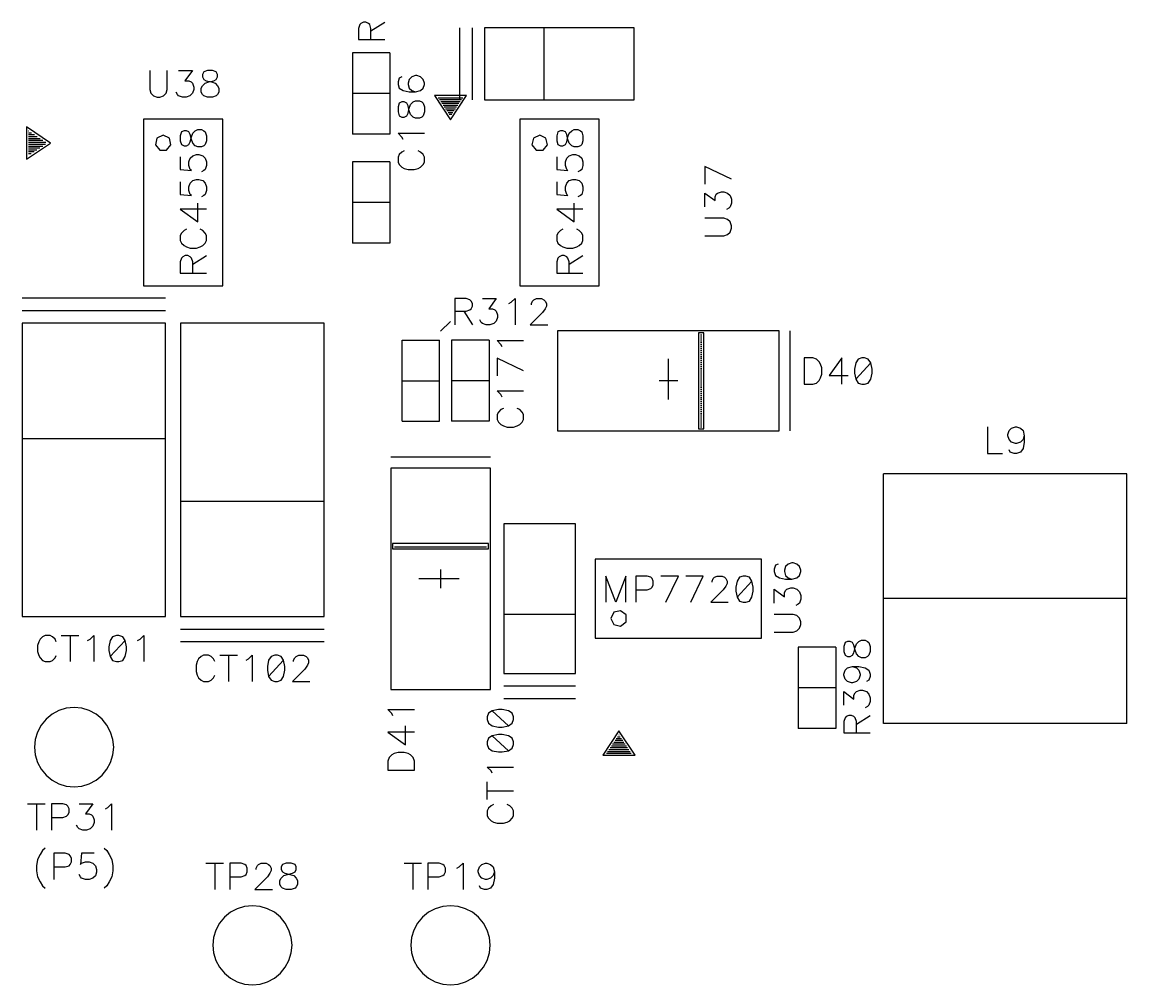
# Model space of a CAD drawing. Extents: x 295 to 953, y 10 to 290.
# Drawn here: x 605.5 to 697.6, y 84.7 to 165 of the extents above; entities that cross this region are included whole.
import ezdxf

# ---------------------------------------------------------------- set-up
doc = ezdxf.new("R2010")
doc.units = 0
doc.header["$LTSCALE"] = 5
doc.header["$MEASUREMENT"] = 0
doc.layers.add('DV-DPO-A6_TSK', color=14, linetype='CONTINUOUS')

msp = doc.modelspace()

# ---------------------------------------------------------------- linework, layer by layer
at = {"layer": 'DV-DPO-A6_TSK', "color": 7}
for p, q in [((633.752, 164.882), (633.653, 164.783)), ((633.963, 164.988), (633.752, 164.882)), ((634.175, 164.988), (633.963, 164.988)), ((634.38, 164.882), (634.175, 164.988)), ((634.485, 164.783), (634.38, 164.882)), ((634.591, 164.255), (635.74, 164.988)), ((633.653, 164.783), (633.547, 164.466)), ((633.547, 164.466), (633.547, 163.529)), ((634.591, 164.466), (634.485, 164.783)), ((634.591, 163.529), (634.591, 164.466)), ((641.981, 164.499), (641.981, 158.516)), ((643.018, 164.499), (643.018, 158.516)), ((644.061, 164.499), (644.061, 158.516)), ((648.479, 164.499), (644.061, 164.499)), ((649.648, 164.499), (648.479, 164.499)), ((649.001, 164.499), (649.001, 158.516)), ((651.081, 164.499), (649.648, 164.499)), ((651.86, 164.499), (651.081, 164.499)), ((656.536, 164.499), (651.86, 164.499)), ((656.536, 158.516), (656.536, 164.499)), ((633.547, 163.529), (635.74, 163.529)), ((633.052, 162.413), (633.052, 155.65)), ((636.176, 162.413), (633.052, 162.413)), ((636.176, 162.413), (636.176, 155.65)), ((616.152, 160.94), (616.152, 159.362)), ((617.619, 159.362), (617.619, 160.94)), ((618.563, 160.94), (619.719, 160.94)), ((619.719, 160.94), (619.085, 160.101)), ((620.663, 160.834), (620.557, 160.623)), ((620.557, 160.623), (620.557, 160.412)), ((620.557, 160.412), (620.663, 160.207)), ((620.973, 160.94), (620.663, 160.834)), ((620.663, 160.207), (620.868, 160.101)), ((621.396, 160.94), (620.973, 160.94)), ((621.706, 160.834), (621.396, 160.94)), ((621.502, 160.101), (621.706, 160.207)), ((621.812, 160.623), (621.706, 160.834)), ((621.706, 160.207), (621.812, 160.412)), ((621.812, 160.412), (621.812, 160.623)), ((636.955, 160.319), (636.849, 160.002)), ((637.16, 160.425), (636.955, 160.319)), ((637.787, 160.213), (637.682, 159.903)), ((637.999, 160.425), (637.787, 160.213)), ((638.309, 160.524), (637.999, 160.425)), ((638.415, 160.524), (638.309, 160.524)), ((638.732, 160.425), (638.415, 160.524)), ((638.936, 160.213), (638.732, 160.425)), ((639.042, 159.903), (638.936, 160.213)), ((616.152, 159.362), (616.258, 159.051)), ((617.513, 159.051), (617.619, 159.362)), ((619.085, 160.101), (619.402, 160.101)), ((619.402, 160.101), (619.613, 159.996)), ((619.613, 159.996), (619.719, 159.89)), ((619.719, 159.89), (619.818, 159.573)), ((619.818, 159.362), (619.719, 159.051)), ((619.818, 159.573), (619.818, 159.362)), ((620.452, 159.467), (620.557, 159.679)), ((620.452, 159.157), (620.452, 159.467)), ((620.557, 159.679), (620.762, 159.89)), ((620.762, 159.89), (621.079, 159.996)), ((620.868, 160.101), (621.29, 159.996)), ((621.079, 159.996), (621.502, 160.101)), ((621.29, 159.996), (621.601, 159.89)), ((621.601, 159.89), (621.812, 159.679)), ((621.812, 159.679), (621.918, 159.467)), ((621.918, 159.467), (621.918, 159.157)), ((636.849, 160.002), (636.849, 159.797)), ((636.849, 159.797), (636.955, 159.48)), ((636.955, 159.48), (637.265, 159.276)), ((637.265, 159.276), (637.787, 159.17)), ((637.682, 159.903), (637.682, 159.797)), ((637.682, 159.797), (637.787, 159.48)), ((637.787, 159.48), (637.999, 159.276)), ((637.999, 159.276), (638.309, 159.17)), ((638.309, 159.17), (638.732, 159.276)), ((638.732, 159.276), (638.936, 159.48)), ((638.936, 159.48), (639.042, 159.797)), ((639.042, 159.797), (639.042, 159.903)), ((616.258, 159.051), (616.463, 158.84)), ((616.463, 158.84), (616.78, 158.734)), ((616.78, 158.734), (616.991, 158.734)), ((616.991, 158.734), (617.302, 158.84)), ((617.302, 158.84), (617.513, 159.051)), ((618.457, 158.945), (618.352, 159.157)), ((618.563, 158.84), (618.457, 158.945)), ((618.88, 158.734), (618.563, 158.84)), ((619.19, 158.734), (618.88, 158.734)), ((619.507, 158.84), (619.19, 158.734)), ((619.719, 159.051), (619.507, 158.84)), ((620.557, 158.945), (620.452, 159.157)), ((620.663, 158.84), (620.557, 158.945)), ((620.973, 158.734), (620.663, 158.84)), ((621.396, 158.734), (620.973, 158.734)), ((621.706, 158.84), (621.396, 158.734)), ((621.812, 158.945), (621.706, 158.84)), ((621.918, 159.157), (621.812, 158.945)), ((636.176, 159.031), (633.052, 159.031)), ((637.787, 159.17), (638.309, 159.17)), ((638.104, 158.331), (638.309, 158.437)), ((638.309, 158.437), (638.626, 158.437)), ((638.626, 158.437), (638.831, 158.331)), ((642.562, 158.866), (639.874, 158.866)), ((639.874, 158.866), (641.215, 156.852)), ((640.198, 158.675), (642.238, 158.675)), ((640.303, 158.523), (642.133, 158.523)), ((640.402, 158.371), (642.034, 158.371)), ((641.215, 156.852), (642.562, 158.866)), ((644.061, 158.516), (648.479, 158.516)), ((648.479, 158.516), (649.648, 158.516)), ((649.648, 158.516), (651.081, 158.516)), ((651.081, 158.516), (651.86, 158.516)), ((651.86, 158.516), (656.536, 158.516)), ((636.955, 158.226), (636.849, 157.915)), ((636.849, 157.915), (636.849, 157.499)), ((636.849, 157.499), (636.955, 157.182)), ((637.16, 158.331), (636.955, 158.226)), ((637.371, 158.331), (637.16, 158.331)), ((637.582, 158.226), (637.371, 158.331)), ((637.682, 158.021), (637.582, 158.226)), ((637.787, 157.598), (637.682, 158.021)), ((637.682, 157.394), (637.787, 157.81)), ((637.787, 157.81), (637.893, 158.127)), ((637.893, 157.288), (637.787, 157.598)), ((637.893, 158.127), (638.104, 158.331)), ((638.831, 158.331), (638.936, 158.226)), ((638.936, 158.226), (639.042, 157.915)), ((639.042, 157.499), (638.936, 157.182)), ((639.042, 157.915), (639.042, 157.499)), ((640.508, 158.219), (641.928, 158.219)), ((640.607, 158.067), (641.829, 158.067)), ((640.706, 157.915), (641.73, 157.915)), ((640.812, 157.763), (641.624, 157.763)), ((640.911, 157.611), (641.525, 157.611)), ((641.017, 157.46), (641.419, 157.46)), ((615.631, 156.885), (615.631, 144.998)), ((622.235, 156.885), (615.631, 156.885)), ((622.235, 143.017), (622.235, 156.885)), ((636.955, 157.182), (637.16, 157.077)), ((637.16, 157.077), (637.371, 157.077)), ((637.371, 157.077), (637.582, 157.182)), ((637.582, 157.182), (637.682, 157.394)), ((638.104, 157.077), (637.893, 157.288)), ((638.309, 156.977), (638.104, 157.077)), ((638.626, 156.977), (638.309, 156.977)), ((638.831, 157.077), (638.626, 156.977)), ((638.936, 157.182), (638.831, 157.077)), ((641.116, 157.308), (641.32, 157.308)), ((647, 156.885), (647, 144.998)), ((653.604, 156.885), (647, 156.885)), ((653.604, 143.017), (653.604, 156.885)), ((605.89, 156.251), (605.89, 153.563)), ((607.897, 154.904), (605.89, 156.251)), ((606.055, 155.927), (606.075, 155.927)), ((606.055, 155.769), (606.313, 155.769)), ((606.055, 155.61), (606.55, 155.61)), ((618.801, 155.828), (618.702, 155.518)), ((619.012, 155.934), (618.801, 155.828)), ((619.217, 155.934), (619.012, 155.934)), ((619.428, 155.828), (619.217, 155.934)), ((619.534, 155.624), (619.428, 155.828)), ((619.633, 155.208), (619.534, 155.624)), ((619.633, 155.412), (619.738, 155.729)), ((619.738, 155.729), (619.95, 155.934)), ((619.95, 155.934), (620.155, 156.04)), ((620.155, 156.04), (620.465, 156.04)), ((620.465, 156.04), (620.676, 155.934)), ((620.676, 155.934), (620.782, 155.828)), ((620.782, 155.828), (620.881, 155.518)), ((636.176, 155.65), (633.052, 155.65)), ((637.16, 155.406), (636.849, 155.723)), ((636.849, 155.723), (639.042, 155.723)), ((650.17, 155.828), (650.071, 155.518)), ((650.381, 155.934), (650.17, 155.828)), ((650.586, 155.934), (650.381, 155.934)), ((650.797, 155.828), (650.586, 155.934)), ((650.903, 155.624), (650.797, 155.828)), ((651.002, 155.208), (650.903, 155.624)), ((651.002, 155.412), (651.107, 155.729)), ((651.107, 155.729), (651.319, 155.934)), ((651.319, 155.934), (651.524, 156.04)), ((651.524, 156.04), (651.834, 156.04)), ((651.834, 156.04), (652.045, 155.934)), ((652.045, 155.934), (652.151, 155.828)), ((652.151, 155.828), (652.25, 155.518)), ((605.89, 153.563), (607.897, 154.904)), ((606.055, 155.452), (606.781, 155.452)), ((606.055, 155.293), (607.019, 155.293)), ((606.055, 155.135), (607.257, 155.135)), ((606.055, 154.976), (607.495, 154.976)), ((606.055, 154.818), (607.475, 154.818)), ((616.76, 155.32), (616.635, 154.759)), ((616.635, 154.759), (616.991, 154.309)), ((617.282, 155.564), (616.76, 155.32)), ((617.797, 155.32), (617.282, 155.564)), ((617.566, 154.309), (617.922, 154.759)), ((617.922, 154.759), (617.797, 155.32)), ((618.702, 155.518), (618.702, 155.102)), ((618.702, 155.102), (618.801, 154.792)), ((618.801, 154.792), (619.012, 154.686)), ((619.012, 154.686), (619.217, 154.686)), ((619.217, 154.686), (619.428, 154.792)), ((619.428, 154.792), (619.534, 154.996)), ((619.534, 154.996), (619.633, 155.412)), ((619.738, 154.897), (619.633, 155.208)), ((619.95, 154.686), (619.738, 154.897)), ((620.155, 154.58), (619.95, 154.686)), ((620.676, 154.686), (620.465, 154.58)), ((620.782, 154.792), (620.676, 154.686)), ((620.881, 155.102), (620.782, 154.792)), ((620.881, 155.518), (620.881, 155.102)), ((637.265, 155.201), (637.16, 155.406)), ((648.129, 155.32), (648.004, 154.759)), ((648.004, 154.759), (648.36, 154.309)), ((648.651, 155.564), (648.129, 155.32)), ((649.166, 155.32), (648.651, 155.564)), ((648.935, 154.309), (649.291, 154.759)), ((649.291, 154.759), (649.166, 155.32)), ((650.071, 155.518), (650.071, 155.102)), ((650.071, 155.102), (650.17, 154.792)), ((650.17, 154.792), (650.381, 154.686)), ((650.381, 154.686), (650.586, 154.686)), ((650.586, 154.686), (650.797, 154.792)), ((650.797, 154.792), (650.903, 154.996)), ((650.903, 154.996), (651.002, 155.412)), ((651.107, 154.897), (651.002, 155.208)), ((651.319, 154.686), (651.107, 154.897)), ((651.524, 154.58), (651.319, 154.686)), ((652.045, 154.686), (651.834, 154.58)), ((652.151, 154.792), (652.045, 154.686)), ((652.25, 155.102), (652.151, 154.792)), ((652.25, 155.518), (652.25, 155.102)), ((606.055, 154.659), (607.237, 154.659)), ((606.055, 154.501), (606.999, 154.501)), ((606.055, 154.342), (606.762, 154.342)), ((606.055, 154.191), (606.524, 154.191)), ((606.055, 154.032), (606.286, 154.032)), ((616.991, 154.309), (617.566, 154.309)), ((619.534, 153.649), (619.738, 153.854)), ((619.738, 153.854), (620.049, 153.959)), ((620.049, 153.959), (620.26, 153.959)), ((620.465, 154.58), (620.155, 154.58)), ((620.26, 153.959), (620.571, 153.854)), ((620.571, 153.854), (620.782, 153.649)), ((636.955, 153.946), (636.849, 153.735)), ((637.16, 154.151), (636.955, 153.946)), ((637.371, 154.257), (637.16, 154.151)), ((638.732, 154.151), (638.52, 154.257)), ((638.936, 153.946), (638.732, 154.151)), ((639.042, 153.735), (638.936, 153.946)), ((648.36, 154.309), (648.935, 154.309)), ((650.903, 153.649), (651.107, 153.854)), ((651.107, 153.854), (651.418, 153.959)), ((651.418, 153.959), (651.629, 153.959)), ((651.834, 154.58), (651.524, 154.58)), ((651.629, 153.959), (651.94, 153.854)), ((651.94, 153.854), (652.151, 153.649)), ((618.702, 153.748), (618.702, 152.711)), ((619.428, 153.332), (619.534, 153.649)), ((619.428, 153.022), (619.428, 153.332)), ((619.534, 152.711), (619.428, 153.022)), ((620.782, 153.649), (620.881, 153.332)), ((620.881, 153.022), (620.782, 152.711)), ((620.881, 153.332), (620.881, 153.022)), ((633.052, 153.332), (633.052, 146.57)), ((636.176, 153.332), (633.052, 153.332)), ((636.176, 153.332), (636.176, 146.57)), ((636.849, 153.735), (636.849, 153.319)), ((636.849, 153.319), (636.955, 153.108)), ((636.955, 153.108), (637.16, 152.903)), ((637.16, 152.903), (637.371, 152.797)), ((638.52, 152.797), (638.732, 152.903)), ((638.732, 152.903), (638.936, 153.108)), ((638.936, 153.108), (639.042, 153.319)), ((639.042, 153.319), (639.042, 153.735)), ((650.071, 153.748), (650.071, 152.711)), ((650.797, 153.332), (650.903, 153.649)), ((650.797, 153.022), (650.797, 153.332)), ((650.903, 152.711), (650.797, 153.022)), ((652.151, 153.649), (652.25, 153.332)), ((652.25, 153.022), (652.151, 152.711)), ((652.25, 153.332), (652.25, 153.022)), ((664.632, 151.892), (662.427, 152.942)), ((662.427, 152.942), (662.427, 151.476)), ((618.702, 152.711), (619.633, 152.606)), ((619.633, 152.606), (619.534, 152.711)), ((620.676, 152.606), (620.465, 152.5)), ((620.782, 152.711), (620.676, 152.606)), ((637.371, 152.797), (637.682, 152.691)), ((637.682, 152.691), (638.203, 152.691)), ((638.203, 152.691), (638.52, 152.797)), ((650.071, 152.711), (651.002, 152.606)), ((651.002, 152.606), (650.903, 152.711)), ((652.045, 152.606), (651.834, 152.5)), ((652.151, 152.711), (652.045, 152.606)), ((618.702, 151.668), (618.702, 150.631)), ((619.428, 151.252), (619.534, 151.562)), ((619.428, 150.941), (619.428, 151.252)), ((619.534, 151.562), (619.738, 151.774)), ((619.738, 151.774), (620.049, 151.879)), ((620.049, 151.879), (620.26, 151.879)), ((620.26, 151.879), (620.571, 151.774)), ((620.571, 151.774), (620.782, 151.562)), ((620.782, 151.562), (620.881, 151.252)), ((620.881, 151.252), (620.881, 150.941)), ((650.071, 151.668), (650.071, 150.631)), ((650.797, 151.252), (650.903, 151.562)), ((650.797, 150.941), (650.797, 151.252)), ((650.903, 151.562), (651.107, 151.774)), ((651.107, 151.774), (651.418, 151.879)), ((651.418, 151.879), (651.629, 151.879)), ((651.629, 151.879), (651.94, 151.774)), ((651.94, 151.774), (652.151, 151.562)), ((652.151, 151.562), (652.25, 151.252)), ((652.25, 151.252), (652.25, 150.941)), ((618.702, 150.631), (619.633, 150.525)), ((619.534, 150.631), (619.428, 150.941)), ((619.633, 150.525), (619.534, 150.631)), ((620.676, 150.525), (620.465, 150.42)), ((620.782, 150.631), (620.676, 150.525)), ((620.881, 150.941), (620.782, 150.631)), ((650.071, 150.631), (651.002, 150.525)), ((650.903, 150.631), (650.797, 150.941)), ((651.002, 150.525), (650.903, 150.631)), ((652.045, 150.525), (651.834, 150.42)), ((652.151, 150.631), (652.045, 150.525)), ((652.25, 150.941), (652.151, 150.631)), ((662.427, 149.588), (662.427, 150.737)), ((662.427, 150.737), (663.265, 150.109)), ((663.265, 150.426), (663.371, 150.638)), ((663.265, 150.109), (663.265, 150.426)), ((663.371, 150.638), (663.477, 150.737)), ((663.477, 150.737), (663.794, 150.842)), ((663.794, 150.842), (663.998, 150.842)), ((663.998, 150.842), (664.315, 150.737)), ((664.315, 150.737), (664.527, 150.532)), ((664.527, 150.532), (664.632, 150.215)), ((664.632, 150.215), (664.632, 149.898)), ((620.881, 149.383), (618.702, 149.383)), ((618.702, 149.383), (620.155, 148.339)), ((620.155, 148.339), (620.155, 149.898)), ((636.176, 149.951), (633.052, 149.951)), ((652.25, 149.383), (650.071, 149.383)), ((650.071, 149.383), (651.524, 148.339)), ((651.524, 148.339), (651.524, 149.898)), ((664.421, 149.482), (664.21, 149.376)), ((664.527, 149.588), (664.421, 149.482)), ((664.632, 149.898), (664.527, 149.588)), ((663.998, 148.643), (662.427, 148.643)), ((664.315, 148.538), (663.998, 148.643)), ((664.527, 148.326), (664.315, 148.538)), ((664.632, 148.009), (664.527, 148.326)), ((618.801, 147.402), (618.702, 147.197)), ((619.012, 147.613), (618.801, 147.402)), ((619.217, 147.719), (619.012, 147.613)), ((620.571, 147.613), (620.366, 147.719)), ((620.782, 147.402), (620.571, 147.613)), ((620.881, 147.197), (620.782, 147.402)), ((650.17, 147.402), (650.071, 147.197)), ((650.381, 147.613), (650.17, 147.402)), ((650.586, 147.719), (650.381, 147.613)), ((651.94, 147.613), (651.735, 147.719)), ((652.151, 147.402), (651.94, 147.613)), ((652.25, 147.197), (652.151, 147.402)), ((664.315, 147.276), (664.527, 147.488)), ((664.527, 147.488), (664.632, 147.805)), ((664.632, 147.805), (664.632, 148.009)), ((618.702, 147.197), (618.702, 146.781)), ((618.702, 146.781), (618.801, 146.57)), ((618.801, 146.57), (619.012, 146.365)), ((620.571, 146.365), (620.782, 146.57)), ((620.782, 146.57), (620.881, 146.781)), ((620.881, 146.781), (620.881, 147.197)), ((636.176, 146.57), (633.052, 146.57)), ((650.071, 147.197), (650.071, 146.781)), ((650.071, 146.781), (650.17, 146.57)), ((650.17, 146.57), (650.381, 146.365)), ((651.94, 146.365), (652.151, 146.57)), ((652.151, 146.57), (652.25, 146.781)), ((652.25, 146.781), (652.25, 147.197)), ((662.427, 147.171), (663.998, 147.171)), ((663.998, 147.171), (664.315, 147.276)), ((619.118, 145.533), (618.906, 145.427)), ((619.012, 146.365), (619.217, 146.259)), ((619.322, 145.533), (619.118, 145.533)), ((619.217, 146.259), (619.534, 146.154)), ((619.534, 145.427), (619.322, 145.533)), ((619.534, 146.154), (620.049, 146.154)), ((619.738, 144.8), (620.881, 145.533)), ((620.049, 146.154), (620.366, 146.259)), ((620.366, 146.259), (620.571, 146.365)), ((650.487, 145.533), (650.275, 145.427)), ((650.381, 146.365), (650.586, 146.259)), ((650.691, 145.533), (650.487, 145.533)), ((650.586, 146.259), (650.903, 146.154)), ((650.903, 145.427), (650.691, 145.533)), ((650.903, 146.154), (651.418, 146.154)), ((651.107, 144.8), (652.25, 145.533)), ((651.418, 146.154), (651.735, 146.259)), ((651.735, 146.259), (651.94, 146.365)), ((615.631, 144.998), (615.631, 143.017)), ((618.801, 145.321), (618.702, 145.011)), ((618.702, 145.011), (618.702, 144.073)), ((618.906, 145.427), (618.801, 145.321)), ((619.633, 145.321), (619.534, 145.427)), ((619.738, 145.011), (619.633, 145.321)), ((619.738, 144.073), (619.738, 145.011)), ((647, 144.998), (647, 143.017)), ((650.17, 145.321), (650.071, 145.011)), ((650.071, 145.011), (650.071, 144.073)), ((650.275, 145.427), (650.17, 145.321)), ((651.002, 145.321), (650.903, 145.427)), ((651.107, 145.011), (651.002, 145.321)), ((651.107, 144.073), (651.107, 145.011)), ((618.702, 144.073), (620.881, 144.073)), ((650.071, 144.073), (652.25, 144.073)), ((615.631, 143.017), (622.235, 143.017)), ((647, 143.017), (653.604, 143.017)), ((617.48, 141.967), (605.52, 141.967)), ((642.522, 141.94), (641.585, 141.94)), ((641.585, 141.94), (641.585, 139.748)), ((642.839, 141.835), (642.522, 141.94)), ((642.945, 141.729), (642.839, 141.835)), ((643.883, 141.94), (645.032, 141.94)), ((645.032, 141.94), (644.404, 141.101)), ((646.287, 141.63), (646.597, 141.94)), ((646.597, 141.94), (646.597, 139.748)), ((648.063, 141.729), (648.169, 141.835)), ((648.169, 141.835), (648.373, 141.94)), ((648.373, 141.94), (648.796, 141.94)), ((648.796, 141.94), (649.001, 141.835)), ((649.001, 141.835), (649.106, 141.729)), ((617.48, 140.923), (605.52, 140.923)), ((641.585, 140.897), (642.522, 140.897)), ((642.318, 140.897), (643.044, 139.748)), ((642.522, 140.897), (642.839, 141.002)), ((642.839, 141.002), (642.945, 141.101)), ((643.044, 141.524), (642.945, 141.729)), ((642.945, 141.101), (643.044, 141.313)), ((643.044, 141.313), (643.044, 141.524)), ((644.404, 141.101), (644.721, 141.101)), ((644.721, 141.101), (644.926, 141.002)), ((644.926, 141.002), (645.032, 140.897)), ((645.032, 140.897), (645.137, 140.58)), ((646.075, 141.524), (646.287, 141.63)), ((647.957, 141.524), (648.063, 141.729)), ((647.957, 141.418), (647.957, 141.524)), ((649.106, 141.101), (648.895, 140.791)), ((649.106, 141.729), (649.212, 141.524)), ((649.212, 141.313), (649.106, 141.101)), ((649.212, 141.524), (649.212, 141.313)), ((640.396, 139.219), (641.221, 140.045)), ((643.777, 139.952), (643.671, 140.164)), ((643.883, 139.853), (643.777, 139.952)), ((645.032, 140.058), (644.82, 139.853)), ((645.137, 140.375), (645.032, 140.058)), ((645.137, 140.58), (645.137, 140.375)), ((648.895, 140.791), (647.852, 139.748)), ((605.52, 139.886), (605.52, 115.445)), ((617.48, 139.886), (605.52, 139.886)), ((617.48, 115.445), (617.48, 139.886)), ((618.728, 139.886), (618.728, 115.445)), ((630.688, 139.886), (618.728, 139.886)), ((630.688, 115.445), (630.688, 139.886)), ((644.193, 139.748), (643.883, 139.853)), ((644.51, 139.748), (644.193, 139.748)), ((644.82, 139.853), (644.51, 139.748)), ((647.852, 139.748), (649.318, 139.748)), ((668.608, 139.252), (650.15, 139.252)), ((650.15, 139.252), (650.15, 130.931)), ((662.334, 139.087), (661.885, 139.087)), ((661.885, 139.087), (661.885, 131.096)), ((662.334, 131.096), (662.334, 139.087)), ((668.608, 130.931), (668.608, 139.252)), ((669.519, 130.931), (669.519, 139.252)), ((637.18, 131.711), (637.18, 138.473)), ((637.18, 138.473), (640.303, 138.473)), ((640.303, 131.711), (640.303, 138.473)), ((641.307, 138.473), (641.307, 131.711)), ((644.431, 138.473), (641.307, 138.473)), ((644.431, 138.473), (644.431, 131.711)), ((645.415, 138.123), (645.104, 138.44)), ((645.104, 138.44), (647.297, 138.44)), ((645.52, 137.912), (645.415, 138.123)), ((662.05, 138.916), (662.169, 138.916)), ((662.05, 138.757), (662.169, 138.757)), ((662.05, 138.592), (662.169, 138.592)), ((662.05, 138.427), (662.169, 138.427)), ((662.05, 138.268), (662.169, 138.268)), ((662.05, 138.103), (662.169, 138.103)), ((662.05, 137.938), (662.169, 137.938)), ((662.05, 137.78), (662.169, 137.78)), ((662.05, 137.615), (662.169, 137.615)), ((662.05, 137.456), (662.169, 137.456)), ((662.05, 137.291), (662.169, 137.291)), ((647.297, 135.931), (645.104, 136.974)), ((645.104, 136.974), (645.104, 135.514)), ((659.382, 133.533), (659.382, 136.915)), ((662.05, 137.126), (662.169, 137.126)), ((662.05, 136.967), (662.169, 136.967)), ((662.05, 136.802), (662.169, 136.802)), ((662.05, 136.637), (662.169, 136.637)), ((662.05, 136.479), (662.169, 136.479)), ((662.05, 136.314), (662.169, 136.314)), ((670.682, 137), (670.682, 134.795)), ((671.421, 137), (670.682, 137)), ((671.732, 136.895), (671.421, 137)), ((671.943, 136.683), (671.732, 136.895)), ((672.049, 136.472), (671.943, 136.683)), ((672.154, 136.162), (672.049, 136.472)), ((673.832, 137), (672.782, 135.528)), ((673.832, 134.795), (673.832, 137)), ((674.988, 136.578), (674.882, 136.056)), ((675.199, 136.895), (674.988, 136.578)), ((676.242, 136.578), (674.988, 135.217)), ((675.509, 137), (675.199, 136.895)), ((675.721, 137), (675.509, 137)), ((676.038, 136.895), (675.721, 137)), ((676.242, 136.578), (676.038, 136.895)), ((676.348, 136.056), (676.242, 136.578)), ((662.05, 136.148), (662.169, 136.148)), ((662.05, 135.99), (662.169, 135.99)), ((662.05, 135.825), (662.169, 135.825)), ((662.05, 135.66), (662.169, 135.66)), ((662.05, 135.501), (662.169, 135.501)), ((672.049, 135.323), (672.154, 135.633)), ((672.154, 135.633), (672.154, 136.162)), ((672.782, 135.528), (674.354, 135.528)), ((674.882, 136.056), (674.882, 135.739)), ((674.882, 135.739), (674.988, 135.217)), ((676.242, 135.217), (676.348, 135.739)), ((676.348, 135.739), (676.348, 136.056)), ((637.18, 135.092), (640.303, 135.092)), ((644.431, 135.092), (641.307, 135.092)), ((660.162, 135.092), (658.596, 135.092)), ((662.05, 135.336), (662.169, 135.336)), ((662.05, 135.171), (662.169, 135.171)), ((662.05, 135.013), (662.169, 135.013)), ((662.05, 134.847), (662.169, 134.847)), ((662.05, 134.682), (662.169, 134.682)), ((662.05, 134.524), (662.169, 134.524)), ((670.682, 134.795), (671.421, 134.795)), ((671.421, 134.795), (671.732, 134.9)), ((671.732, 134.9), (671.943, 135.112)), ((671.943, 135.112), (672.049, 135.323)), ((674.988, 135.217), (675.199, 134.9)), ((675.199, 134.9), (675.509, 134.795)), ((675.509, 134.795), (675.721, 134.795)), ((675.721, 134.795), (676.038, 134.9)), ((676.038, 134.9), (676.242, 135.217)), ((645.415, 133.943), (645.104, 134.26)), ((645.104, 134.26), (647.297, 134.26)), ((645.52, 133.738), (645.415, 133.943)), ((662.05, 134.359), (662.169, 134.359)), ((662.05, 134.194), (662.169, 134.194)), ((662.05, 134.035), (662.169, 134.035)), ((662.05, 133.87), (662.169, 133.87)), ((662.05, 133.705), (662.169, 133.705)), ((662.05, 133.546), (662.169, 133.546)), ((645.415, 132.688), (645.21, 132.483)), ((645.626, 132.794), (645.415, 132.688)), ((646.987, 132.688), (646.775, 132.794)), ((647.191, 132.483), (646.987, 132.688)), ((662.05, 133.381), (662.169, 133.381)), ((662.05, 133.216), (662.169, 133.216)), ((662.05, 133.058), (662.169, 133.058)), ((662.05, 132.893), (662.169, 132.893)), ((662.05, 132.728), (662.169, 132.728)), ((637.18, 131.711), (640.303, 131.711)), ((644.431, 131.711), (641.307, 131.711)), ((645.21, 132.483), (645.104, 132.272)), ((645.104, 132.272), (645.104, 131.856)), ((645.104, 131.856), (645.21, 131.645)), ((647.297, 132.272), (647.191, 132.483)), ((647.191, 131.645), (647.297, 131.856)), ((647.297, 131.856), (647.297, 132.272)), ((662.05, 132.569), (662.169, 132.569)), ((662.05, 132.404), (662.169, 132.404)), ((662.05, 132.239), (662.169, 132.239)), ((662.05, 132.08), (662.169, 132.08)), ((662.05, 131.915), (662.169, 131.915)), ((662.05, 131.75), (662.169, 131.75)), ((645.21, 131.645), (645.415, 131.44)), ((645.415, 131.44), (645.626, 131.334)), ((645.626, 131.334), (645.937, 131.228)), ((645.937, 131.228), (646.458, 131.228)), ((646.458, 131.228), (646.775, 131.334)), ((646.775, 131.334), (646.987, 131.44)), ((646.987, 131.44), (647.191, 131.645)), ((650.15, 130.931), (668.608, 130.931)), ((661.885, 131.096), (662.334, 131.096)), ((662.05, 131.592), (662.169, 131.592)), ((662.05, 131.427), (662.169, 131.427)), ((662.05, 131.262), (662.169, 131.262)), ((685.963, 131.255), (685.963, 129.023)), ((687.661, 130.614), (687.766, 130.938)), ((687.766, 130.938), (687.978, 131.149)), ((687.978, 131.149), (688.295, 131.255)), ((688.295, 131.255), (688.4, 131.255)), ((688.4, 131.255), (688.717, 131.149)), ((688.717, 131.149), (688.929, 130.938)), ((688.929, 130.938), (689.034, 130.509)), ((617.48, 130.264), (605.52, 130.264)), ((687.661, 130.509), (687.661, 130.614)), ((687.766, 130.192), (687.661, 130.509)), ((687.978, 129.98), (687.766, 130.192)), ((688.295, 129.875), (687.978, 129.98)), ((688.4, 129.875), (688.295, 129.875)), ((688.717, 129.98), (688.4, 129.875)), ((688.929, 130.192), (688.717, 129.98)), ((689.034, 130.509), (688.929, 130.192)), ((689.034, 129.98), (688.929, 129.452)), ((689.034, 130.509), (689.034, 129.98)), ((685.963, 129.023), (687.231, 129.023)), ((687.872, 129.135), (687.766, 129.346)), ((688.189, 129.023), (687.872, 129.135)), ((688.4, 129.023), (688.189, 129.023)), ((688.717, 129.135), (688.4, 129.023)), ((688.929, 129.452), (688.717, 129.135)), ((644.55, 128.726), (636.235, 128.726)), ((636.235, 127.814), (636.235, 109.356)), ((644.55, 127.814), (636.235, 127.814)), ((644.55, 109.356), (644.55, 127.814)), ((697.586, 127.332), (677.306, 127.332)), ((677.306, 106.53), (677.306, 127.332)), ((697.586, 106.53), (697.586, 127.332)), ((618.728, 125.067), (630.688, 125.067)), ((651.636, 123.172), (645.659, 123.172)), ((645.659, 123.172), (645.659, 118.489)), ((651.636, 118.489), (651.636, 123.172)), ((644.385, 121.54), (636.4, 121.54)), ((636.4, 121.54), (636.4, 121.091)), ((644.385, 121.091), (644.385, 121.54)), ((636.4, 121.091), (644.385, 121.091)), ((636.565, 121.256), (644.219, 121.256)), ((667.142, 120.233), (653.274, 120.233)), ((653.274, 120.233), (653.274, 113.629)), ((667.142, 113.629), (667.142, 120.233)), ((668.311, 119.711), (668.205, 119.394)), ((668.522, 119.817), (668.311, 119.711)), ((669.361, 119.817), (669.15, 119.605)), ((669.671, 119.922), (669.361, 119.817)), ((669.777, 119.922), (669.671, 119.922)), ((670.094, 119.817), (669.777, 119.922)), ((670.305, 119.605), (670.094, 119.817)), ((640.396, 119.361), (640.396, 117.803)), ((655.004, 116.634), (654.172, 118.813)), ((654.172, 118.813), (654.172, 116.634)), ((655.836, 118.813), (655.004, 116.634)), ((655.836, 116.634), (655.836, 118.813)), ((657.606, 118.813), (656.668, 118.813)), ((656.668, 118.813), (656.668, 116.634)), ((657.916, 118.714), (657.606, 118.813)), ((660.208, 118.813), (658.748, 118.813)), ((659.164, 116.634), (660.208, 118.813)), ((662.288, 118.813), (660.829, 118.813)), ((661.245, 116.634), (662.288, 118.813)), ((663.219, 118.714), (663.431, 118.813)), ((663.431, 118.813), (663.847, 118.813)), ((663.847, 118.813), (664.051, 118.714)), ((665.616, 118.813), (665.299, 118.714)), ((665.821, 118.813), (665.616, 118.813)), ((666.132, 118.714), (665.821, 118.813)), ((668.205, 119.394), (668.205, 119.189)), ((668.205, 119.189), (668.311, 118.872)), ((668.311, 118.872), (668.628, 118.661)), ((669.15, 119.605), (669.044, 119.295)), ((669.044, 119.295), (669.044, 119.189)), ((669.044, 119.189), (669.15, 118.872)), ((669.15, 118.872), (669.361, 118.661)), ((670.094, 118.661), (670.305, 118.872)), ((670.411, 119.295), (670.305, 119.605)), ((670.305, 118.872), (670.411, 119.189)), ((670.411, 119.189), (670.411, 119.295)), ((641.954, 118.582), (638.573, 118.582)), ((645.659, 118.489), (645.659, 117.71)), ((651.636, 117.71), (651.636, 118.489)), ((658.022, 118.608), (657.916, 118.714)), ((657.916, 117.776), (658.022, 117.882)), ((658.121, 118.397), (658.022, 118.608)), ((658.022, 117.882), (658.121, 118.087)), ((658.121, 118.087), (658.121, 118.397)), ((663.014, 118.397), (663.12, 118.608)), ((663.014, 118.298), (663.014, 118.397)), ((663.12, 118.608), (663.219, 118.714)), ((664.157, 117.981), (663.952, 117.67)), ((664.051, 118.714), (664.157, 118.608)), ((664.157, 118.608), (664.263, 118.397)), ((664.263, 118.192), (664.157, 117.981)), ((664.263, 118.397), (664.263, 118.192)), ((665.095, 118.397), (664.989, 117.882)), ((664.989, 117.882), (664.989, 117.565)), ((665.299, 118.714), (665.095, 118.397)), ((666.343, 118.397), (665.095, 117.05)), ((666.343, 118.397), (666.132, 118.714)), ((666.449, 117.882), (666.343, 118.397)), ((666.449, 117.565), (666.449, 117.882)), ((668.628, 118.661), (669.15, 118.555)), ((669.15, 118.555), (669.671, 118.555)), ((669.361, 118.661), (669.671, 118.555)), ((669.671, 118.555), (670.094, 118.661)), ((645.659, 117.71), (645.659, 116.284)), ((651.636, 116.284), (651.636, 117.71)), ((656.668, 117.67), (657.606, 117.67)), ((657.606, 117.67), (657.916, 117.776)), ((663.952, 117.67), (662.909, 116.634)), ((664.989, 117.565), (665.095, 117.05)), ((665.095, 117.05), (665.299, 116.733)), ((666.132, 116.733), (666.343, 117.05)), ((666.343, 117.05), (666.449, 117.565)), ((668.205, 116.568), (668.205, 117.717)), ((668.205, 117.717), (669.044, 117.089)), ((669.044, 117.406), (669.15, 117.618)), ((669.044, 117.089), (669.044, 117.406)), ((669.15, 117.618), (669.255, 117.717)), ((669.255, 117.717), (669.572, 117.822)), ((669.572, 117.822), (669.777, 117.822)), ((669.777, 117.822), (670.094, 117.717)), ((670.094, 117.717), (670.305, 117.512)), ((670.305, 117.512), (670.411, 117.195)), ((670.411, 117.195), (670.411, 116.878)), ((697.586, 116.931), (677.306, 116.931)), ((645.659, 116.284), (645.659, 115.115)), ((651.636, 115.115), (651.636, 116.284)), ((662.909, 116.634), (664.368, 116.634)), ((665.299, 116.733), (665.616, 116.634)), ((665.616, 116.634), (665.821, 116.634)), ((665.821, 116.634), (666.132, 116.733)), ((670.2, 116.462), (669.988, 116.356)), ((670.305, 116.568), (670.2, 116.462)), ((670.411, 116.878), (670.305, 116.568)), ((605.52, 115.445), (617.48, 115.445)), ((618.728, 115.445), (630.688, 115.445)), ((645.659, 115.63), (651.636, 115.63)), ((645.659, 115.115), (645.659, 110.69)), ((651.636, 110.69), (651.636, 115.115)), ((654.839, 115.795), (654.594, 115.28)), ((654.594, 115.28), (654.839, 114.765)), ((655.4, 115.927), (654.839, 115.795)), ((655.849, 115.57), (655.4, 115.927)), ((655.849, 114.996), (655.849, 115.57)), ((669.777, 115.623), (668.205, 115.623)), ((670.094, 115.518), (669.777, 115.623)), ((670.305, 115.306), (670.094, 115.518)), ((670.411, 114.989), (670.305, 115.306)), ((618.728, 114.401), (630.688, 114.401)), ((654.839, 114.765), (655.4, 114.639)), ((655.4, 114.639), (655.849, 114.996)), ((669.777, 114.151), (670.094, 114.256)), ((670.094, 114.256), (670.305, 114.468)), ((670.305, 114.468), (670.411, 114.785)), ((670.411, 114.785), (670.411, 114.989)), ((606.914, 113.345), (606.808, 113.034)), ((607.019, 113.556), (606.914, 113.345)), ((607.224, 113.761), (607.019, 113.556)), ((607.435, 113.867), (607.224, 113.761)), ((607.851, 113.867), (607.435, 113.867)), ((608.063, 113.761), (607.851, 113.867)), ((608.267, 113.556), (608.063, 113.761)), ((608.373, 113.345), (608.267, 113.556)), ((608.789, 113.867), (610.249, 113.867)), ((609.522, 113.867), (609.522, 111.681)), ((610.982, 113.451), (611.186, 113.556)), ((611.186, 113.556), (611.497, 113.867)), ((611.497, 113.867), (611.497, 111.681)), ((612.857, 113.451), (612.751, 112.929)), ((613.062, 113.761), (612.857, 113.451)), ((614.105, 113.451), (612.857, 112.097)), ((613.379, 113.867), (613.062, 113.761)), ((613.584, 113.867), (613.379, 113.867)), ((613.901, 113.761), (613.584, 113.867)), ((614.105, 113.451), (613.901, 113.761)), ((614.211, 112.929), (614.105, 113.451)), ((615.149, 113.451), (615.36, 113.556)), ((615.36, 113.556), (615.67, 113.867)), ((615.67, 113.867), (615.67, 111.681)), ((618.728, 113.365), (630.688, 113.365)), ((653.274, 113.629), (665.161, 113.629)), ((665.161, 113.629), (667.142, 113.629)), ((668.205, 114.151), (669.777, 114.151)), ((674.103, 113.266), (673.997, 112.949)), ((674.307, 113.371), (674.103, 113.266)), ((674.519, 113.371), (674.307, 113.371)), ((674.73, 113.266), (674.519, 113.371)), ((674.829, 113.054), (674.73, 113.266)), ((675.04, 113.16), (675.252, 113.371)), ((675.252, 113.371), (675.456, 113.47)), ((675.456, 113.47), (675.773, 113.47)), ((675.773, 113.47), (675.978, 113.371)), ((675.978, 113.371), (676.084, 113.266)), ((676.084, 113.266), (676.189, 112.949)), ((606.808, 113.034), (606.808, 112.513)), ((606.808, 112.513), (606.914, 112.196)), ((612.751, 112.929), (612.751, 112.618)), ((612.751, 112.618), (612.857, 112.097)), ((614.105, 112.097), (614.211, 112.618)), ((614.211, 112.618), (614.211, 112.929)), ((670.2, 112.883), (670.2, 106.12)), ((673.323, 112.883), (670.2, 112.883)), ((673.323, 112.883), (673.323, 106.12)), ((673.997, 112.949), (673.997, 112.533)), ((673.997, 112.533), (674.103, 112.222)), ((674.73, 112.222), (674.829, 112.427)), ((674.935, 112.638), (674.829, 113.054)), ((674.829, 112.427), (674.935, 112.85)), ((674.935, 112.85), (675.04, 113.16)), ((675.04, 112.321), (674.935, 112.638)), ((675.252, 112.117), (675.04, 112.321)), ((676.189, 112.533), (676.084, 112.222)), ((676.189, 112.949), (676.189, 112.533)), ((606.914, 112.196), (607.019, 111.991)), ((607.019, 111.991), (607.224, 111.78)), ((607.224, 111.78), (607.435, 111.681)), ((607.435, 111.681), (607.851, 111.681)), ((607.851, 111.681), (608.063, 111.78)), ((608.063, 111.78), (608.267, 111.991)), ((608.267, 111.991), (608.373, 112.196)), ((612.857, 112.097), (613.062, 111.78)), ((613.062, 111.78), (613.379, 111.681)), ((613.379, 111.681), (613.584, 111.681)), ((613.584, 111.681), (613.901, 111.78)), ((613.901, 111.78), (614.105, 112.097)), ((620.122, 111.694), (620.016, 111.383)), ((620.227, 111.905), (620.122, 111.694)), ((620.432, 112.11), (620.227, 111.905)), ((620.643, 112.216), (620.432, 112.11)), ((621.059, 112.216), (620.643, 112.216)), ((621.271, 112.11), (621.059, 112.216)), ((621.475, 111.905), (621.271, 112.11)), ((621.581, 111.694), (621.475, 111.905)), ((621.997, 112.216), (623.457, 112.216)), ((622.73, 112.216), (622.73, 110.03)), ((624.19, 111.8), (624.394, 111.905)), ((624.394, 111.905), (624.705, 112.216)), ((624.705, 112.216), (624.705, 110.03)), ((626.065, 111.8), (625.959, 111.278)), ((626.27, 112.11), (626.065, 111.8)), ((627.313, 111.8), (626.065, 110.446)), ((626.587, 112.216), (626.27, 112.11)), ((626.792, 112.216), (626.587, 112.216)), ((627.109, 112.11), (626.792, 112.216)), ((627.313, 111.8), (627.109, 112.11)), ((627.419, 111.278), (627.313, 111.8)), ((628.145, 111.8), (628.251, 112.011)), ((628.145, 111.694), (628.145, 111.8)), ((628.251, 112.011), (628.357, 112.11)), ((628.357, 112.11), (628.568, 112.216)), ((628.568, 112.216), (628.984, 112.216)), ((628.984, 112.216), (629.189, 112.11)), ((629.189, 112.11), (629.294, 112.011)), ((629.294, 112.011), (629.4, 111.8)), ((629.4, 111.588), (629.294, 111.383)), ((629.4, 111.8), (629.4, 111.588)), ((674.103, 112.222), (674.307, 112.117)), ((674.307, 112.117), (674.519, 112.117)), ((674.519, 112.117), (674.73, 112.222)), ((675.456, 112.011), (675.252, 112.117)), ((675.773, 112.011), (675.456, 112.011)), ((675.978, 112.117), (675.773, 112.011)), ((676.084, 112.222), (675.978, 112.117)), ((620.016, 111.383), (620.016, 110.862)), ((620.016, 110.862), (620.122, 110.545)), ((620.122, 110.545), (620.227, 110.34)), ((621.475, 110.34), (621.581, 110.545)), ((625.959, 111.278), (625.959, 110.967)), ((625.959, 110.967), (626.065, 110.446)), ((627.313, 110.446), (627.419, 110.967)), ((627.419, 110.967), (627.419, 111.278)), ((629.09, 111.066), (628.046, 110.03)), ((629.294, 111.383), (629.09, 111.066)), ((645.659, 110.69), (651.636, 110.69)), ((673.997, 110.65), (674.103, 110.967)), ((673.997, 110.545), (673.997, 110.65)), ((674.103, 110.234), (673.997, 110.545)), ((674.103, 110.967), (674.307, 111.172)), ((674.307, 111.172), (674.73, 111.278)), ((674.73, 111.278), (675.04, 111.172)), ((674.73, 111.278), (675.252, 111.278)), ((675.04, 111.172), (675.252, 110.967)), ((675.252, 111.278), (675.773, 111.172)), ((675.252, 110.967), (675.351, 110.65)), ((675.351, 110.545), (675.252, 110.234)), ((675.351, 110.65), (675.351, 110.545)), ((675.773, 111.172), (676.084, 110.967)), ((676.084, 110.967), (676.189, 110.65)), ((676.189, 110.65), (676.189, 110.446)), ((620.227, 110.34), (620.432, 110.129)), ((620.432, 110.129), (620.643, 110.03)), ((620.643, 110.03), (621.059, 110.03)), ((621.059, 110.03), (621.271, 110.129)), ((621.271, 110.129), (621.475, 110.34)), ((626.065, 110.446), (626.27, 110.129)), ((626.27, 110.129), (626.587, 110.03)), ((626.587, 110.03), (626.792, 110.03)), ((626.792, 110.03), (627.109, 110.129)), ((627.109, 110.129), (627.313, 110.446)), ((628.046, 110.03), (629.506, 110.03)), ((645.659, 109.653), (651.636, 109.653)), ((674.307, 110.023), (674.103, 110.234)), ((674.624, 109.924), (674.307, 110.023)), ((674.73, 109.924), (674.624, 109.924)), ((675.04, 110.023), (674.73, 109.924)), ((675.252, 110.234), (675.04, 110.023)), ((676.084, 110.129), (675.879, 110.023)), ((676.189, 110.446), (676.084, 110.129)), ((636.235, 109.356), (644.55, 109.356)), ((673.323, 109.501), (670.2, 109.501)), ((673.997, 108.042), (673.997, 109.191)), ((673.997, 109.191), (674.829, 108.564)), ((674.829, 108.874), (674.935, 109.085)), ((674.829, 108.564), (674.829, 108.874)), ((674.935, 109.085), (675.04, 109.191)), ((675.04, 109.191), (675.351, 109.297)), ((675.351, 109.297), (675.562, 109.297)), ((675.562, 109.297), (675.879, 109.191)), ((675.879, 109.191), (676.084, 108.98)), ((676.084, 108.98), (676.189, 108.669)), ((676.189, 108.669), (676.189, 108.352)), ((609.205, 107.791), (608.584, 107.599)), ((609.852, 107.85), (609.205, 107.791)), ((610.493, 107.791), (609.852, 107.85)), ((611.114, 107.599), (610.493, 107.791)), ((645.659, 108.61), (651.636, 108.61)), ((675.978, 107.936), (675.773, 107.831)), ((676.084, 108.042), (675.978, 107.936)), ((676.189, 108.352), (676.084, 108.042)), ((607.514, 106.886), (607.105, 106.384)), ((608.016, 107.296), (607.514, 106.886)), ((608.584, 107.599), (608.016, 107.296)), ((611.682, 107.296), (611.114, 107.599)), ((612.183, 106.886), (611.682, 107.296)), ((612.593, 106.384), (612.183, 106.886)), ((636.328, 107.368), (636.011, 107.685)), ((636.011, 107.685), (638.216, 107.685)), ((636.427, 107.157), (636.328, 107.368)), ((644.385, 107.381), (644.286, 107.071)), ((644.286, 107.071), (644.286, 106.86)), ((644.286, 106.86), (644.385, 106.549)), ((644.702, 107.593), (644.385, 107.381)), ((645.223, 107.698), (644.702, 107.593)), ((644.702, 107.593), (646.055, 106.338)), ((645.534, 107.698), (645.223, 107.698)), ((646.055, 107.593), (645.534, 107.698)), ((646.366, 107.381), (646.055, 107.593)), ((646.471, 107.071), (646.366, 107.381)), ((646.366, 106.549), (646.471, 106.86)), ((646.471, 106.86), (646.471, 107.071)), ((674.103, 106.998), (673.997, 106.681)), ((674.202, 107.097), (674.103, 106.998)), ((674.413, 107.203), (674.202, 107.097)), ((674.624, 107.203), (674.413, 107.203)), ((674.829, 107.097), (674.624, 107.203)), ((674.935, 106.998), (674.829, 107.097)), ((675.04, 106.681), (674.935, 106.998)), ((675.04, 106.47), (676.189, 107.203)), ((607.105, 106.384), (606.801, 105.816)), ((612.897, 105.816), (612.593, 106.384)), ((637.477, 104.746), (637.477, 106.318)), ((644.385, 106.549), (644.702, 106.338)), ((644.702, 106.338), (645.223, 106.232)), ((645.223, 106.232), (645.534, 106.232)), ((645.534, 106.232), (646.055, 106.338)), ((646.055, 106.338), (646.366, 106.549)), ((655.248, 105.902), (653.908, 103.888)), ((656.595, 103.888), (655.248, 105.902)), ((673.323, 106.12), (670.2, 106.12)), ((673.997, 106.681), (673.997, 105.744)), ((675.04, 105.744), (675.04, 106.681)), ((697.586, 106.53), (677.306, 106.53)), ((606.61, 105.196), (606.55, 104.548)), ((606.801, 105.816), (606.61, 105.196)), ((613.088, 105.196), (612.897, 105.816)), ((613.154, 104.548), (613.088, 105.196)), ((638.216, 105.796), (636.011, 105.796)), ((636.011, 105.796), (637.477, 104.746)), ((644.385, 105.295), (644.286, 104.984)), ((644.286, 104.984), (644.286, 104.773)), ((644.702, 105.506), (644.385, 105.295)), ((645.223, 105.612), (644.702, 105.506)), ((644.702, 105.506), (646.055, 104.258)), ((645.534, 105.612), (645.223, 105.612)), ((646.055, 105.506), (645.534, 105.612)), ((646.366, 105.295), (646.055, 105.506)), ((646.471, 104.984), (646.366, 105.295)), ((646.471, 104.773), (646.471, 104.984)), ((654.826, 104.971), (655.677, 104.971)), ((654.931, 105.123), (655.572, 105.123)), ((655.03, 105.275), (655.473, 105.275)), ((655.136, 105.427), (655.367, 105.427)), ((655.235, 105.579), (655.268, 105.579)), ((673.997, 105.744), (676.189, 105.744)), ((606.55, 104.548), (606.61, 103.908)), ((613.088, 103.908), (613.154, 104.548)), ((636.849, 104.119), (636.532, 104.013)), ((637.371, 104.119), (636.849, 104.119)), ((637.688, 104.013), (637.371, 104.119)), ((644.286, 104.773), (644.385, 104.462)), ((644.385, 104.462), (644.702, 104.258)), ((644.702, 104.258), (645.223, 104.152)), ((645.223, 104.152), (645.534, 104.152)), ((645.534, 104.152), (646.055, 104.258)), ((646.055, 104.258), (646.366, 104.462)), ((646.366, 104.462), (646.471, 104.773)), ((654.218, 104.053), (656.285, 104.053)), ((654.317, 104.205), (656.186, 104.205)), ((654.423, 104.363), (656.08, 104.363)), ((654.522, 104.515), (655.981, 104.515)), ((654.627, 104.667), (655.876, 104.667)), ((654.726, 104.819), (655.776, 104.819)), ((606.61, 103.908), (606.801, 103.287)), ((606.801, 103.287), (607.105, 102.719)), ((612.593, 102.719), (612.897, 103.287)), ((612.897, 103.287), (613.088, 103.908)), ((636.116, 103.696), (636.011, 103.379)), ((636.011, 103.379), (636.011, 102.646)), ((636.328, 103.908), (636.116, 103.696)), ((636.532, 104.013), (636.328, 103.908)), ((637.899, 103.908), (637.688, 104.013)), ((638.111, 103.696), (637.899, 103.908)), ((638.216, 103.379), (638.111, 103.696)), ((638.216, 102.646), (638.216, 103.379)), ((653.908, 103.888), (656.595, 103.888)), ((607.105, 102.719), (607.514, 102.217)), ((607.514, 102.217), (608.016, 101.808)), ((611.682, 101.808), (612.183, 102.217)), ((612.183, 102.217), (612.593, 102.719)), ((636.011, 102.646), (638.216, 102.646)), ((644.596, 102.587), (644.286, 102.897)), ((644.286, 102.897), (646.471, 102.897)), ((644.702, 102.376), (644.596, 102.587)), ((608.016, 101.808), (608.584, 101.497)), ((608.584, 101.497), (609.205, 101.312)), ((609.205, 101.312), (609.852, 101.246)), ((609.852, 101.246), (610.493, 101.312)), ((610.493, 101.312), (611.114, 101.497)), ((611.114, 101.497), (611.682, 101.808)), ((644.286, 100.19), (644.286, 101.649)), ((644.286, 100.916), (646.471, 100.916)), ((605.982, 99.84), (607.442, 99.84)), ((606.715, 99.84), (606.715, 97.647)), ((608.908, 99.84), (607.97, 99.84)), ((607.97, 99.84), (607.97, 97.647)), ((609.225, 99.734), (608.908, 99.84)), ((609.324, 99.635), (609.225, 99.734)), ((609.43, 99.424), (609.324, 99.635)), ((610.268, 99.84), (611.417, 99.84)), ((611.417, 99.84), (610.79, 99.008)), ((612.461, 99.424), (612.672, 99.529)), ((612.672, 99.529), (612.983, 99.84)), ((612.983, 99.84), (612.983, 97.647)), ((644.385, 99.457), (644.286, 99.252)), ((644.596, 99.668), (644.385, 99.457)), ((644.807, 99.774), (644.596, 99.668)), ((646.161, 99.668), (645.95, 99.774)), ((646.366, 99.457), (646.161, 99.668)), ((646.471, 99.252), (646.366, 99.457)), ((607.97, 98.691), (608.908, 98.691)), ((608.908, 98.691), (609.225, 98.796)), ((609.225, 98.796), (609.324, 98.902)), ((609.324, 98.902), (609.43, 99.107)), ((609.43, 99.107), (609.43, 99.424)), ((610.79, 99.008), (611.1, 99.008)), ((611.1, 99.008), (611.312, 98.902)), ((611.312, 98.902), (611.417, 98.796)), ((611.417, 98.796), (611.523, 98.486)), ((644.286, 99.252), (644.286, 98.836)), ((644.286, 98.836), (644.385, 98.625)), ((644.385, 98.625), (644.596, 98.413)), ((646.161, 98.413), (646.366, 98.625)), ((646.366, 98.625), (646.471, 98.836)), ((646.471, 98.836), (646.471, 99.252)), ((610.163, 97.858), (610.057, 98.063)), ((610.268, 97.753), (610.163, 97.858)), ((610.579, 97.647), (610.268, 97.753)), ((610.896, 97.647), (610.579, 97.647)), ((611.206, 97.753), (610.896, 97.647)), ((611.417, 97.958), (611.206, 97.753)), ((611.523, 98.275), (611.417, 97.958)), ((611.523, 98.486), (611.523, 98.275)), ((644.596, 98.413), (644.807, 98.314)), ((644.807, 98.314), (645.118, 98.208)), ((645.118, 98.208), (645.639, 98.208)), ((645.639, 98.208), (645.95, 98.314)), ((645.95, 98.314), (646.161, 98.413)), ((607.23, 95.93), (607.019, 95.613)), ((607.442, 96.141), (607.23, 95.93)), ((612.362, 96.141), (612.573, 95.93)), ((612.573, 95.93), (612.778, 95.613)), ((606.814, 95.197), (606.709, 94.675)), ((607.019, 95.613), (606.814, 95.197)), ((609.119, 95.719), (608.175, 95.719)), ((608.175, 95.719), (608.175, 93.52)), ((609.43, 95.613), (609.119, 95.719)), ((609.535, 95.507), (609.43, 95.613)), ((609.641, 95.303), (609.535, 95.507)), ((609.535, 94.774), (609.641, 94.986)), ((609.641, 94.986), (609.641, 95.303)), ((610.48, 95.719), (610.374, 94.774)), ((610.374, 94.774), (610.48, 94.88)), ((611.523, 95.719), (610.48, 95.719)), ((610.48, 94.88), (610.79, 94.986)), ((610.79, 94.986), (611.107, 94.986)), ((611.107, 94.986), (611.417, 94.88)), ((611.417, 94.88), (611.629, 94.675)), ((612.778, 95.613), (612.989, 95.197)), ((612.989, 95.197), (613.095, 94.675)), ((620.841, 94.887), (622.301, 94.887)), ((621.574, 94.887), (621.574, 92.694)), ((623.767, 94.887), (622.829, 94.887)), ((622.829, 94.887), (622.829, 92.694)), ((624.084, 94.781), (623.767, 94.887)), ((625.233, 94.781), (625.438, 94.887)), ((625.438, 94.887), (625.86, 94.887)), ((625.86, 94.887), (626.065, 94.781)), ((627.531, 94.887), (627.214, 94.781)), ((627.947, 94.887), (627.531, 94.887)), ((628.264, 94.781), (627.947, 94.887)), ((637.351, 94.887), (638.811, 94.887)), ((638.084, 94.887), (638.084, 92.694)), ((640.277, 94.887), (639.339, 94.887)), ((639.339, 94.887), (639.339, 92.694)), ((640.594, 94.781), (640.277, 94.887)), ((641.948, 94.576), (642.265, 94.887)), ((642.265, 94.887), (642.265, 92.694)), ((643.83, 94.781), (644.147, 94.887)), ((644.147, 94.887), (644.253, 94.887)), ((644.253, 94.887), (644.563, 94.781)), ((606.709, 94.675), (606.709, 94.253)), ((606.709, 94.253), (606.814, 93.731)), ((608.175, 94.57), (609.119, 94.57)), ((609.119, 94.57), (609.43, 94.675)), ((609.43, 94.675), (609.535, 94.774)), ((610.374, 93.731), (610.268, 93.942)), ((611.629, 94.675), (611.734, 94.358)), ((611.734, 94.147), (611.629, 93.837)), ((611.734, 94.358), (611.734, 94.147)), ((613.095, 94.253), (612.989, 93.731)), ((613.095, 94.675), (613.095, 94.253)), ((624.183, 94.682), (624.084, 94.781)), ((624.084, 93.843), (624.183, 93.949)), ((624.289, 94.471), (624.183, 94.682)), ((624.183, 93.949), (624.289, 94.154)), ((624.289, 94.154), (624.289, 94.471)), ((625.022, 94.471), (625.127, 94.682)), ((625.022, 94.365), (625.022, 94.471)), ((625.127, 94.682), (625.233, 94.781)), ((626.171, 94.055), (625.959, 93.738)), ((626.065, 94.781), (626.171, 94.682)), ((626.171, 94.682), (626.276, 94.471)), ((626.276, 94.259), (626.171, 94.055)), ((626.276, 94.471), (626.276, 94.259)), ((627.214, 94.781), (627.115, 94.576)), ((627.115, 94.576), (627.115, 94.365)), ((627.115, 94.365), (627.214, 94.154)), ((627.214, 94.154), (627.426, 94.055)), ((627.32, 93.843), (627.637, 93.949)), ((627.426, 94.055), (627.842, 93.949)), ((627.637, 93.949), (628.053, 94.055)), ((627.842, 93.949), (628.159, 93.843)), ((628.053, 94.055), (628.264, 94.154)), ((628.37, 94.576), (628.264, 94.781)), ((628.264, 94.154), (628.37, 94.365)), ((628.37, 94.365), (628.37, 94.576)), ((640.693, 94.682), (640.594, 94.781)), ((640.594, 93.843), (640.693, 93.949)), ((640.799, 94.471), (640.693, 94.682)), ((640.693, 93.949), (640.799, 94.154)), ((640.799, 94.154), (640.799, 94.471)), ((641.743, 94.471), (641.948, 94.576)), ((643.519, 94.259), (643.625, 94.576)), ((643.519, 94.154), (643.519, 94.259)), ((643.625, 93.843), (643.519, 94.154)), ((643.625, 94.576), (643.83, 94.781)), ((644.563, 94.781), (644.774, 94.576)), ((644.774, 94.576), (644.88, 94.154)), ((644.88, 94.154), (644.774, 93.843)), ((644.88, 94.154), (644.88, 93.632)), ((606.814, 93.731), (607.019, 93.315)), ((607.019, 93.315), (607.23, 92.998)), ((607.23, 92.998), (607.442, 92.787)), ((610.48, 93.625), (610.374, 93.731)), ((610.79, 93.52), (610.48, 93.625)), ((611.107, 93.52), (610.79, 93.52)), ((611.417, 93.625), (611.107, 93.52)), ((611.629, 93.837), (611.417, 93.625)), ((612.573, 92.998), (612.362, 92.787)), ((612.778, 93.315), (612.573, 92.998)), ((612.989, 93.731), (612.778, 93.315)), ((622.829, 93.738), (623.767, 93.738)), ((623.767, 93.738), (624.084, 93.843)), ((625.959, 93.738), (624.916, 92.694)), ((627.009, 93.427), (627.115, 93.632)), ((627.009, 93.11), (627.009, 93.427)), ((627.115, 92.905), (627.009, 93.11)), ((627.115, 93.632), (627.32, 93.843)), ((628.159, 93.843), (628.37, 93.632)), ((628.37, 93.632), (628.469, 93.427)), ((628.469, 93.11), (628.37, 92.905)), ((628.469, 93.427), (628.469, 93.11)), ((639.339, 93.738), (640.277, 93.738)), ((640.277, 93.738), (640.594, 93.843)), ((643.83, 93.632), (643.625, 93.843)), ((643.724, 92.8), (643.625, 93.005)), ((644.147, 93.533), (643.83, 93.632)), ((644.253, 93.533), (644.147, 93.533)), ((644.563, 93.632), (644.253, 93.533)), ((644.774, 93.843), (644.563, 93.632)), ((644.774, 93.11), (644.563, 92.8)), ((644.88, 93.632), (644.774, 93.11)), ((624.916, 92.694), (626.382, 92.694)), ((627.214, 92.8), (627.115, 92.905)), ((627.531, 92.694), (627.214, 92.8)), ((627.947, 92.694), (627.531, 92.694)), ((628.264, 92.8), (627.947, 92.694)), ((628.37, 92.905), (628.264, 92.8)), ((644.041, 92.694), (643.724, 92.8)), ((644.253, 92.694), (644.041, 92.694)), ((644.563, 92.8), (644.253, 92.694)), ((624.064, 91.281), (623.443, 91.089)), ((624.711, 91.34), (624.064, 91.281)), ((625.352, 91.281), (624.711, 91.34)), ((625.973, 91.089), (625.352, 91.281)), ((640.574, 91.281), (639.953, 91.089)), ((641.221, 91.34), (640.574, 91.281)), ((641.862, 91.281), (641.221, 91.34)), ((642.483, 91.089), (641.862, 91.281)), ((622.373, 90.376), (621.964, 89.874)), ((622.875, 90.786), (622.373, 90.376)), ((623.443, 91.089), (622.875, 90.786)), ((626.541, 90.786), (625.973, 91.089)), ((627.042, 90.376), (626.541, 90.786)), ((627.452, 89.874), (627.042, 90.376)), ((638.883, 90.376), (638.474, 89.874)), ((639.385, 90.786), (638.883, 90.376)), ((639.953, 91.089), (639.385, 90.786)), ((643.051, 90.786), (642.483, 91.089)), ((643.552, 90.376), (643.051, 90.786)), ((643.962, 89.874), (643.552, 90.376)), ((621.66, 89.306), (621.469, 88.686)), ((621.964, 89.874), (621.66, 89.306)), ((627.756, 89.306), (627.452, 89.874)), ((627.947, 88.686), (627.756, 89.306)), ((638.17, 89.306), (637.979, 88.686)), ((638.474, 89.874), (638.17, 89.306)), ((644.266, 89.306), (643.962, 89.874)), ((644.457, 88.686), (644.266, 89.306)), ((621.469, 88.686), (621.409, 88.038)), ((628.013, 88.038), (627.947, 88.686)), ((637.979, 88.686), (637.919, 88.038)), ((644.523, 88.038), (644.457, 88.686)), ((621.409, 88.038), (621.469, 87.398)), ((627.947, 87.398), (628.013, 88.038)), ((637.919, 88.038), (637.979, 87.398)), ((644.457, 87.398), (644.523, 88.038)), ((621.469, 87.398), (621.66, 86.777)), ((621.66, 86.777), (621.964, 86.209)), ((627.452, 86.209), (627.756, 86.777)), ((627.756, 86.777), (627.947, 87.398)), ((637.979, 87.398), (638.17, 86.777)), ((638.17, 86.777), (638.474, 86.209)), ((643.962, 86.209), (644.266, 86.777)), ((644.266, 86.777), (644.457, 87.398)), ((621.964, 86.209), (622.373, 85.707)), ((622.373, 85.707), (622.875, 85.298)), ((626.541, 85.298), (627.042, 85.707)), ((627.042, 85.707), (627.452, 86.209)), ((638.474, 86.209), (638.883, 85.707)), ((638.883, 85.707), (639.385, 85.298)), ((643.051, 85.298), (643.552, 85.707)), ((643.552, 85.707), (643.962, 86.209)), ((622.875, 85.298), (623.443, 84.987)), ((623.443, 84.987), (624.064, 84.802)), ((624.064, 84.802), (624.711, 84.736)), ((624.711, 84.736), (625.352, 84.802)), ((625.352, 84.802), (625.973, 84.987)), ((625.973, 84.987), (626.541, 85.298)), ((639.385, 85.298), (639.953, 84.987)), ((639.953, 84.987), (640.574, 84.802)), ((640.574, 84.802), (641.221, 84.736)), ((641.221, 84.736), (641.862, 84.802)), ((641.862, 84.802), (642.483, 84.987)), ((642.483, 84.987), (643.051, 85.298))]:
    msp.add_line(p, q, dxfattribs=at)

doc.saveas('drawing.dxf')
